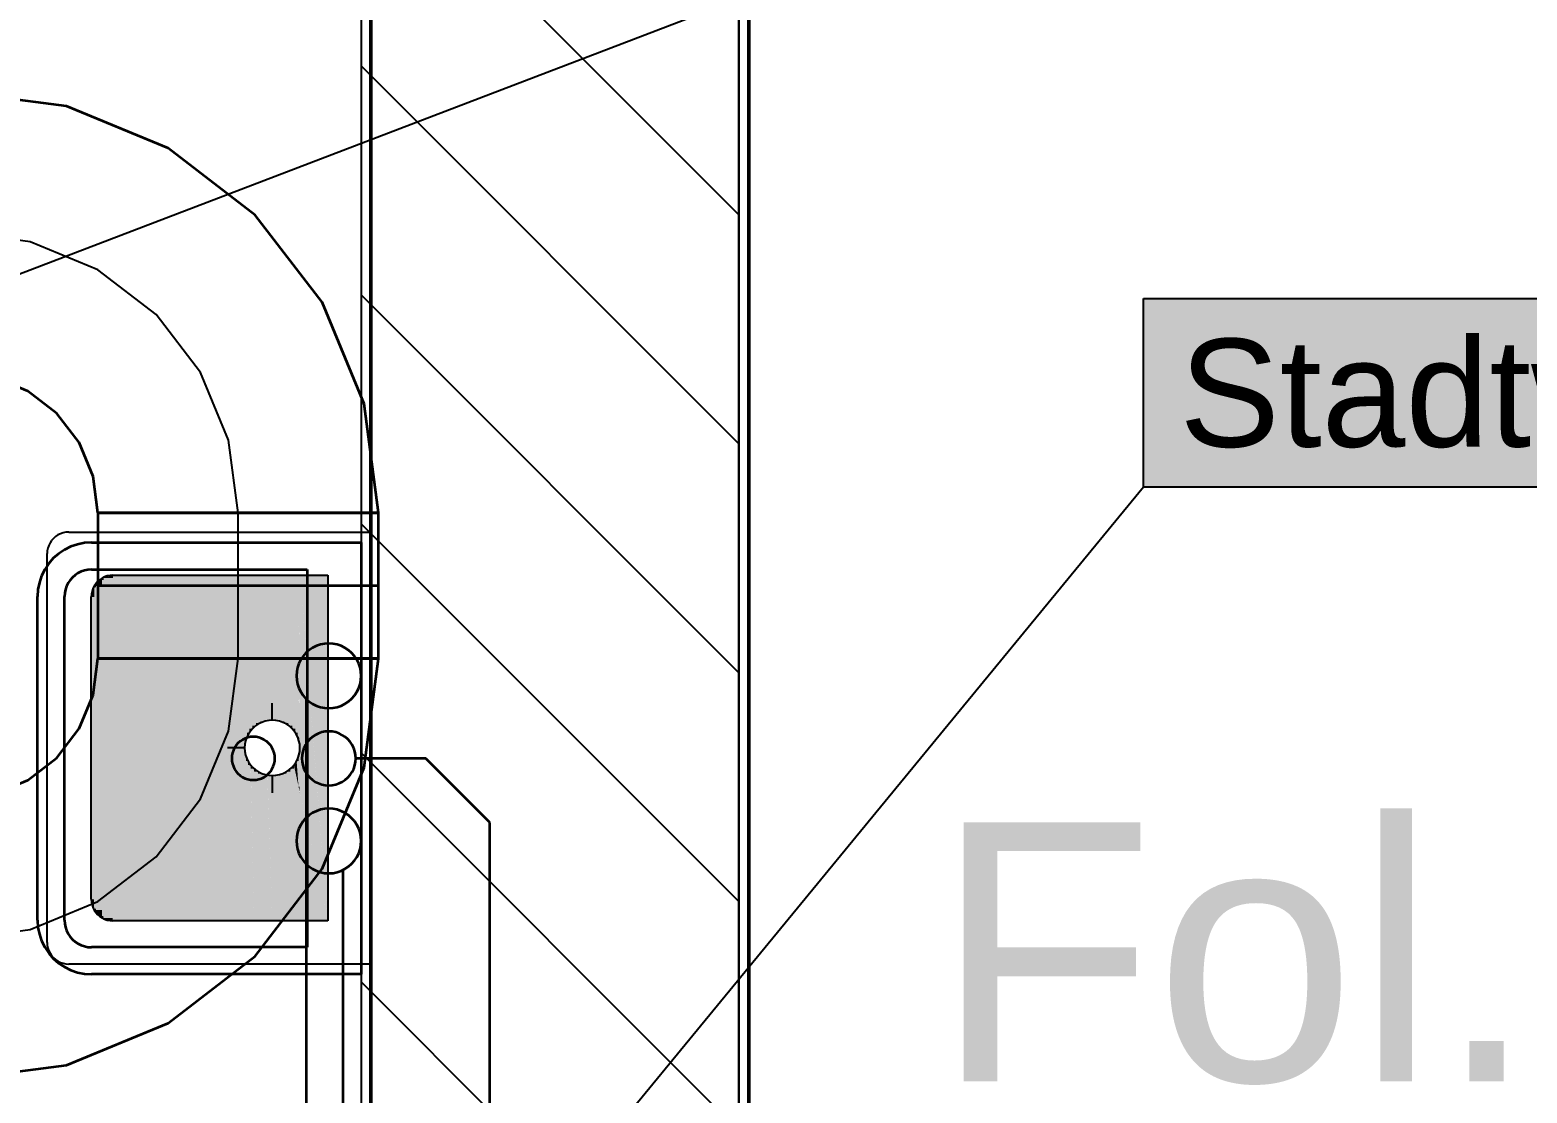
# Model space of a CAD drawing. Extents: x 0 to 756, y -25 to 420.
# Drawn here: x 381.14 to 408.89, y 312.2 to 331.9 of the extents above; entities that cross this region are included whole.
import ezdxf
from ezdxf.lldxf.tags import DXFTag

# ---------------------------------------------------------------- set-up
doc = ezdxf.new("R2010")
doc.units = 0
doc.layers.get('0').update_dxf_attribs({"lineweight": 25})
for name, color, linetype, lineweight in [('A_Aussenwand', 7, 'Continuous', 25), ('Allgemein01', 7, 'Continuous', 13), ('Design', 7, 'Continuous', 18), ('L_Text', 7, 'Continuous', 25), ('S_Einrichtung', 7, 'Continuous', 35), ('Standard', 7, 'Continuous', 25), ('Wand Holz tragend', 7, 'Continuous', 13)]:
    doc.layers.add(name, color=color, linetype=linetype, lineweight=lineweight)
for name, color, linetype, lineweight, true_color in [('A_Geschossdecke', 7, 'Continuous', 25, 0x008080), ('L_Aussenluft', 7, 'Continuous', 35, 0x66ff33), ('Raum', 250, 'Continuous', 13, 0x333333), ('S_Kaltwasser', 3, 'Continuous', 35, 0x00ff00), ('S_Schmutzwasser', 7, 'Continuous', 35, 0x808040), ('S_Warmwasser', 1, 'fein_strichliert', 35, 0xff0000)]:
    doc.layers.add(name, color=color, linetype=linetype, lineweight=lineweight, true_color=true_color)
doc.styles.get("Standard").update_dxf_attribs({"font": 'arial.ttf'})
tags = doc.linetypes.add('fein_strichliert', pattern=[4, 1, -2, 1]).pattern_tags.tags
tags[8:9] = [DXFTag(74, 4), DXFTag(75, 0), DXFTag(340, '0'), DXFTag(46, 0.0), DXFTag(50, 0.0), DXFTag(44, 0.0), DXFTag(45, 0.0)]
tags[6:7] = [DXFTag(74, 4), DXFTag(75, 0), DXFTag(340, '0'), DXFTag(46, 0.0), DXFTag(50, 0.0), DXFTag(44, 0.0), DXFTag(45, 0.0)]
tags[4:5] = [DXFTag(74, 4), DXFTag(75, 0), DXFTag(340, '0'), DXFTag(46, 0.0), DXFTag(50, 0.0), DXFTag(44, 0.0), DXFTag(45, 0.0)]
tags = doc.linetypes.add('STRICHPUNKT2', pattern=[12.7, 6.35, -3.175, 0, -3.175]).pattern_tags.tags
tags[10:11] = [DXFTag(74, 4), DXFTag(75, 0), DXFTag(340, '0'), DXFTag(46, 0.0), DXFTag(50, 0.0), DXFTag(44, 0.0), DXFTag(45, 0.0)]
tags[8:9] = [DXFTag(74, 4), DXFTag(75, 0), DXFTag(340, '0'), DXFTag(46, 0.0), DXFTag(50, 0.0), DXFTag(44, 0.0), DXFTag(45, 0.0)]
tags[6:7] = [DXFTag(74, 4), DXFTag(75, 0), DXFTag(340, '0'), DXFTag(46, 0.0), DXFTag(50, 0.0), DXFTag(44, 0.0), DXFTag(45, 0.0)]
tags[4:5] = [DXFTag(74, 4), DXFTag(75, 0), DXFTag(340, '0'), DXFTag(46, 0.0), DXFTag(50, 0.0), DXFTag(44, 0.0), DXFTag(45, 0.0)]

# ---------------------------------------------------------------- blocks, each defined once
blk = doc.blocks.new('Referenz-A01I5XF3IE')
at = {"layer": 'Allgemein01', "color": 0}
blk.add_line((387.461, 38.48), (387.461, 384.768), dxfattribs=at)
at = {"layer": 'Design', "color": 0}
for points in [[(382.476, 321.595), (382.33, 321.595), (382.476, 321.742)], [(382.427, 321.645), (382.363, 321.645), (382.427, 321.708)], [(382.503, 321.708), (382.427, 321.708), (382.503, 321.756)], [(382.502, 315.478), (382.427, 315.478), (382.427, 321.708)], [(382.503, 315.431), (382.503, 321.708), (382.427, 321.708)], [(382.676, 321.742), (382.476, 321.742), (382.676, 321.795)], [(382.675, 315.445), (382.476, 315.445), (382.476, 321.742)], [(382.676, 315.391), (382.676, 321.742), (382.476, 321.742)], [(382.587, 321.756), (382.503, 321.756), (382.587, 321.785)], [(382.587, 315.431), (382.503, 315.431), (382.503, 321.756)], [(382.587, 315.401), (382.587, 321.756), (382.503, 321.756)], [(382.676, 321.785), (382.587, 321.785), (382.676, 321.795)], [(382.676, 315.401), (382.587, 315.401), (382.587, 321.785)], [(382.676, 315.391), (382.676, 321.785), (382.587, 321.785)], [(382.676, 315.391), (385.117, 315.391), (382.676, 321.795)], [(385.117, 315.391), (385.117, 321.795), (382.676, 321.795)], [(385.117, 321.795), (382.676, 321.795), (385.117, 321.795)], [(382.676, 315.391), (385.117, 315.391), (382.676, 321.795)], [(385.117, 315.391), (385.117, 321.795), (382.676, 321.795)], [(385.117, 321.795), (382.676, 321.795), (385.117, 321.795)], [(385.132, 318.71), (385.117, 318.71), (385.117, 321.795)], [(385.132, 318.71), (385.132, 321.795), (385.117, 321.795)], [(385.127, 318.673), (385.117, 318.673), (385.117, 321.795)], [(385.127, 318.685), (385.127, 321.795), (385.117, 321.795)], [(385.127, 318.685), (385.127, 318.685), (385.117, 321.795)], [(385.13, 318.692), (385.127, 318.692), (385.127, 321.795)], [(385.13, 318.692), (385.13, 321.795), (385.127, 321.795)], [(385.132, 318.71), (385.13, 318.71), (385.13, 321.795)], [(385.132, 318.71), (385.132, 321.795), (385.13, 321.795)], [(385.161, 318.797), (385.132, 318.797), (385.132, 321.795)], [(385.161, 318.797), (385.161, 321.795), (385.132, 321.795)], [(385.161, 318.797), (385.132, 318.797), (385.132, 321.795)], [(385.161, 318.797), (385.161, 321.795), (385.132, 321.795)], [(385.204, 318.878), (385.161, 318.878), (385.161, 321.795)], [(385.204, 318.878), (385.204, 321.795), (385.161, 321.795)], [(385.184, 318.84), (385.161, 318.84), (385.161, 321.795)], [(385.184, 318.84), (385.184, 321.795), (385.161, 321.795)], [(385.188, 318.852), (385.184, 318.852), (385.184, 321.795)], [(385.188, 318.852), (385.188, 321.795), (385.184, 321.795)], [(385.194, 318.859), (385.188, 318.859), (385.188, 321.795)], [(385.194, 318.859), (385.194, 321.795), (385.188, 321.795)], [(385.204, 318.878), (385.194, 318.878), (385.194, 321.795)], [(385.204, 318.878), (385.204, 321.795), (385.194, 321.795)], [(385.261, 318.95), (385.204, 318.95), (385.204, 321.795)], [(385.261, 318.95), (385.261, 321.795), (385.204, 321.795)], [(385.261, 318.95), (385.204, 318.95), (385.204, 321.795)], [(385.261, 318.95), (385.261, 321.795), (385.204, 321.795)], [(385.331, 319.01), (385.261, 319.01), (385.261, 321.795)], [(385.331, 319.01), (385.331, 321.795), (385.261, 321.795)], [(385.294, 318.979), (385.261, 318.979), (385.261, 321.795)], [(385.294, 318.979), (385.294, 321.795), (385.261, 321.795)], [(385.302, 318.988), (385.294, 318.988), (385.294, 321.795)], [(385.302, 318.988), (385.302, 321.795), (385.294, 321.795)], [(385.311, 318.993), (385.302, 318.993), (385.302, 321.795)], [(385.311, 318.993), (385.311, 321.795), (385.302, 321.795)], [(385.331, 319.01), (385.311, 319.01), (385.311, 321.795)], [(385.331, 319.01), (385.331, 321.795), (385.311, 321.795)], [(385.409, 319.058), (385.331, 319.058), (385.331, 321.795)], [(385.409, 319.058), (385.409, 321.795), (385.331, 321.795)], [(385.409, 319.058), (385.331, 319.058), (385.331, 321.795)], [(385.409, 319.058), (385.409, 321.795), (385.331, 321.795)], [(385.495, 319.09), (385.409, 319.09), (385.409, 321.795)], [(385.495, 319.09), (385.495, 321.795), (385.409, 321.795)], [(385.446, 319.071), (385.409, 319.071), (385.409, 321.795)], [(385.446, 319.071), (385.446, 321.795), (385.409, 321.795)], [(385.457, 319.077), (385.446, 319.077), (385.446, 321.795)], [(385.457, 319.077), (385.457, 321.795), (385.446, 321.795)], [(385.467, 319.079), (385.457, 319.079), (385.457, 321.795)], [(385.467, 319.079), (385.467, 321.795), (385.457, 321.795)], [(385.495, 319.09), (385.467, 319.09), (385.467, 321.795)], [(385.495, 319.09), (385.495, 321.795), (385.467, 321.795)], [(385.586, 319.106), (385.495, 319.106), (385.495, 321.795)], [(385.586, 319.106), (385.586, 321.795), (385.495, 321.795)], [(385.632, 319.115), (385.495, 319.115), (385.495, 321.795)], [(385.632, 319.115), (385.632, 321.795), (385.495, 321.795)], [(385.586, 319.106), (385.678, 319.106), (385.586, 321.795)], [(385.678, 319.106), (385.678, 321.795), (385.586, 321.795)], [(385.767, 319.115), (385.632, 319.115), (385.632, 321.795)], [(385.768, 319.09), (385.768, 321.795), (385.632, 321.795)], [(385.767, 319.106), (385.678, 319.106), (385.678, 321.795)], [(385.768, 319.09), (385.768, 321.795), (385.678, 321.795)], [(385.853, 319.09), (385.768, 319.09), (385.768, 321.795)], [(385.854, 319.058), (385.854, 321.795), (385.768, 321.795)], [(385.796, 319.09), (385.768, 319.09), (385.768, 321.795)], [(385.796, 319.079), (385.796, 321.795), (385.768, 321.795)], [(385.807, 319.079), (385.796, 319.079), (385.796, 321.795)], [(385.807, 319.077), (385.807, 321.795), (385.796, 321.795)], [(385.818, 319.077), (385.807, 319.077), (385.807, 321.795)], [(385.818, 319.071), (385.818, 321.795), (385.807, 321.795)], [(385.854, 319.071), (385.818, 319.071), (385.818, 321.795)], [(385.854, 319.058), (385.854, 321.795), (385.818, 321.795)], [(385.932, 319.058), (385.854, 319.058), (385.854, 321.795)], [(385.933, 319.01), (385.933, 321.795), (385.854, 321.795)], [(385.932, 319.058), (385.854, 319.058), (385.854, 321.795)], [(385.933, 319.01), (385.933, 321.795), (385.854, 321.795)], [(386.001, 319.01), (385.933, 319.01), (385.933, 321.795)], [(386.002, 318.95), (386.002, 321.795), (385.933, 321.795)], [(385.952, 319.01), (385.933, 319.01), (385.933, 321.795)], [(385.952, 318.993), (385.952, 321.795), (385.933, 321.795)], [(385.961, 318.993), (385.952, 318.993), (385.952, 321.795)], [(385.961, 318.988), (385.961, 321.795), (385.952, 321.795)], [(385.969, 318.988), (385.961, 318.988), (385.961, 321.795)], [(385.969, 318.979), (385.969, 321.795), (385.961, 321.795)], [(386.002, 318.979), (385.969, 318.979), (385.969, 321.795)], [(386.002, 318.95), (386.002, 321.795), (385.969, 321.795)], [(386.058, 318.95), (386.002, 318.95), (386.002, 321.795)], [(386.059, 318.878), (386.059, 321.795), (386.002, 321.795)], [(386.058, 318.95), (386.002, 318.95), (386.002, 321.795)], [(386.059, 318.878), (386.059, 321.795), (386.002, 321.795)], [(386.102, 318.878), (386.059, 318.878), (386.059, 321.795)], [(386.103, 318.797), (386.103, 321.795), (386.059, 321.795)], [(386.07, 318.878), (386.059, 318.878), (386.059, 321.795)], [(386.07, 318.859), (386.07, 321.795), (386.059, 321.795)], [(386.075, 318.859), (386.07, 318.859), (386.07, 321.795)], [(386.075, 318.852), (386.075, 321.795), (386.07, 321.795)], [(386.08, 318.852), (386.075, 318.852), (386.075, 321.795)], [(386.08, 318.84), (386.08, 321.795), (386.075, 321.795)], [(386.103, 318.84), (386.08, 318.84), (386.08, 321.795)], [(386.103, 318.797), (386.103, 321.795), (386.08, 321.795)], [(386.13, 318.797), (386.103, 318.797), (386.103, 321.795)], [(386.131, 318.71), (386.131, 321.795), (386.103, 321.795)], [(386.13, 318.797), (386.103, 318.797), (386.103, 321.795)], [(386.131, 318.71), (386.131, 321.795), (386.103, 321.795)], [(386.146, 318.71), (386.131, 318.71), (386.131, 321.795)], [(386.147, 318.596), (386.147, 321.795), (386.131, 321.795)], [(386.146, 318.71), (386.131, 318.71), (386.131, 321.795)], [(386.147, 318.596), (386.147, 321.795), (386.131, 321.795)], [(386.471, 317.751), (386.147, 317.751), (386.147, 321.795)], [(386.661, 315.391), (386.661, 321.795), (386.147, 321.795)], [(386.471, 317.751), (386.147, 317.751), (386.147, 321.795)], [(386.661, 315.391), (386.661, 321.795), (386.147, 321.795)], [(382.33, 321.395), (382.276, 321.395), (382.33, 321.595)], [(382.286, 321.395), (382.276, 321.395), (382.286, 321.484)], [(382.316, 321.484), (382.286, 321.484), (382.316, 321.569)], [(382.315, 315.702), (382.286, 315.702), (382.286, 321.484)], [(382.316, 315.618), (382.316, 321.484), (382.286, 321.484)], [(382.363, 321.569), (382.316, 321.569), (382.363, 321.645)], [(382.363, 315.618), (382.316, 315.618), (382.316, 321.569)], [(382.363, 315.542), (382.363, 321.569), (382.316, 321.569)], [(382.473, 315.591), (382.33, 315.591), (382.33, 321.595)], [(382.476, 315.445), (382.476, 321.595), (382.33, 321.595)], [(382.426, 315.542), (382.363, 315.542), (382.363, 321.645)], [(382.427, 315.478), (382.427, 321.645), (382.363, 321.645)], [(382.286, 315.791), (382.276, 315.791), (382.276, 321.395)], [(382.286, 315.702), (382.286, 321.395), (382.276, 321.395)], [(382.328, 315.791), (382.276, 315.791), (382.276, 321.395)], [(382.33, 315.591), (382.33, 321.395), (382.276, 321.395)], [(385.204, 318.878), (385.261, 318.95), (385.204, 318.95)], [(385.204, 318.878), (385.261, 318.95), (385.204, 318.95)], [(385.261, 318.95), (385.331, 319.01), (385.261, 319.01)], [(385.261, 318.95), (385.294, 318.979), (385.261, 318.979)], [(385.294, 318.979), (385.302, 318.988), (385.294, 318.988)], [(385.302, 318.988), (385.311, 318.993), (385.302, 318.993)], [(385.311, 318.993), (385.331, 319.01), (385.311, 319.01)], [(385.331, 319.01), (385.409, 319.058), (385.331, 319.058)], [(385.331, 319.01), (385.409, 319.058), (385.331, 319.058)], [(385.409, 319.058), (385.495, 319.09), (385.409, 319.09)], [(385.409, 319.058), (385.446, 319.071), (385.409, 319.071)], [(385.446, 319.071), (385.457, 319.077), (385.446, 319.077)], [(385.457, 319.077), (385.467, 319.079), (385.457, 319.079)], [(385.467, 319.079), (385.495, 319.09), (385.467, 319.09)], [(385.495, 319.09), (385.632, 319.115), (385.495, 319.115)], [(385.495, 319.09), (385.586, 319.106), (385.495, 319.106)], [(385.768, 319.09), (385.767, 319.115), (385.632, 319.115)], [(385.768, 319.09), (385.767, 319.106), (385.678, 319.106)], [(385.854, 319.058), (385.853, 319.09), (385.768, 319.09)], [(385.796, 319.079), (385.796, 319.09), (385.768, 319.09)], [(385.807, 319.077), (385.807, 319.079), (385.796, 319.079)], [(385.818, 319.071), (385.818, 319.077), (385.807, 319.077)], [(385.854, 319.058), (385.854, 319.071), (385.818, 319.071)], [(385.933, 319.01), (385.932, 319.058), (385.854, 319.058)], [(385.933, 319.01), (385.932, 319.058), (385.854, 319.058)], [(386.002, 318.95), (386.001, 319.01), (385.933, 319.01)], [(385.952, 318.993), (385.952, 319.01), (385.933, 319.01)], [(385.961, 318.988), (385.961, 318.993), (385.952, 318.993)], [(385.969, 318.979), (385.969, 318.988), (385.961, 318.988)], [(386.002, 318.95), (386.002, 318.979), (385.969, 318.979)], [(386.059, 318.878), (386.058, 318.95), (386.002, 318.95)], [(386.059, 318.878), (386.058, 318.95), (386.002, 318.95)], [(385.117, 318.596), (385.132, 318.71), (385.117, 318.71)], [(385.117, 318.596), (385.127, 318.673), (385.117, 318.673)], [(385.127, 318.685), (385.13, 318.692), (385.127, 318.692)], [(385.127, 318.673), (385.127, 318.685), (385.127, 318.685)], [(385.13, 318.692), (385.132, 318.71), (385.13, 318.71)], [(385.132, 318.71), (385.161, 318.797), (385.132, 318.797)], [(385.132, 318.71), (385.161, 318.797), (385.132, 318.797)], [(385.161, 318.797), (385.204, 318.878), (385.161, 318.878)], [(385.161, 318.797), (385.184, 318.84), (385.161, 318.84)], [(385.184, 318.84), (385.188, 318.852), (385.184, 318.852)], [(385.188, 318.852), (385.194, 318.859), (385.188, 318.859)], [(385.194, 318.859), (385.204, 318.878), (385.194, 318.878)], [(386.103, 318.797), (386.102, 318.878), (386.059, 318.878)], [(386.07, 318.859), (386.07, 318.878), (386.059, 318.878)], [(386.075, 318.852), (386.075, 318.859), (386.07, 318.859)], [(386.08, 318.84), (386.08, 318.852), (386.075, 318.852)], [(386.103, 318.797), (386.103, 318.84), (386.08, 318.84)], [(386.131, 318.71), (386.13, 318.797), (386.103, 318.797)], [(386.131, 318.71), (386.13, 318.797), (386.103, 318.797)], [(386.147, 318.596), (386.146, 318.71), (386.131, 318.71)], [(386.147, 318.596), (386.146, 318.71), (386.131, 318.71)], [(385.117, 315.391), (385.121, 315.391), (385.117, 318.596)], [(385.121, 315.391), (385.121, 318.596), (385.117, 318.596)], [(385.117, 315.391), (385.121, 315.391), (385.117, 318.596)], [(385.121, 315.391), (385.121, 318.596), (385.117, 318.596)], [(385.121, 315.391), (385.124, 315.391), (385.121, 318.596)], [(385.124, 318.527), (385.121, 318.527), (385.121, 318.596)], [(385.121, 315.391), (385.124, 315.391), (385.121, 318.596)], [(385.124, 318.527), (385.121, 318.527), (385.121, 318.596)], [(385.124, 315.391), (385.124, 318.527), (385.121, 318.527)], [(385.124, 315.391), (385.124, 318.527), (385.121, 318.527)], [(385.124, 315.391), (385.144, 315.391), (385.124, 318.527)], [(385.144, 318.438), (385.125, 318.438), (385.124, 318.527)], [(385.124, 315.391), (385.127, 315.391), (385.124, 318.527)], [(385.127, 318.513), (385.126, 318.513), (385.124, 318.527)], [(385.127, 318.507), (385.124, 318.507), (385.124, 318.527)], [(385.127, 315.391), (385.127, 318.507), (385.124, 318.507)], [(385.144, 315.391), (385.144, 318.438), (385.125, 318.438)], [(385.127, 318.507), (385.127, 318.513), (385.126, 318.513)], [(385.127, 315.391), (385.131, 315.391), (385.127, 318.507)], [(385.131, 318.496), (385.127, 318.496), (385.127, 318.507)], [(385.131, 315.391), (385.131, 318.496), (385.127, 318.496)], [(385.131, 315.391), (385.144, 315.391), (385.131, 318.496)], [(385.144, 318.438), (385.131, 318.438), (385.131, 318.496)], [(385.144, 315.391), (385.144, 318.438), (385.131, 318.438)], [(385.144, 315.391), (385.181, 315.391), (385.144, 318.438)], [(385.181, 318.353), (385.145, 318.353), (385.144, 318.438)], [(385.144, 315.391), (385.181, 315.391), (385.144, 318.438)], [(385.181, 318.353), (385.145, 318.353), (385.144, 318.438)], [(386.119, 318.353), (386.083, 318.353), (386.119, 318.438)], [(386.119, 318.353), (386.083, 318.353), (386.119, 318.438)], [(386.139, 318.438), (386.119, 318.438), (386.139, 318.527)], [(386.139, 318.438), (386.119, 318.438), (386.139, 318.527)], [(386.137, 317.878), (386.119, 317.878), (386.119, 318.438)], [(386.139, 317.784), (386.139, 318.438), (386.119, 318.438)], [(386.137, 317.878), (386.119, 317.878), (386.119, 318.438)], [(386.139, 317.784), (386.139, 318.438), (386.119, 318.438)], [(386.143, 318.527), (386.139, 318.527), (386.143, 318.596)], [(386.143, 318.527), (386.139, 318.527), (386.143, 318.596)], [(386.142, 317.784), (386.139, 317.784), (386.139, 318.527)], [(386.143, 317.77), (386.143, 318.527), (386.139, 318.527)], [(386.142, 317.784), (386.139, 317.784), (386.139, 318.527)], [(386.143, 317.77), (386.143, 318.527), (386.139, 318.527)], [(386.147, 317.77), (386.143, 317.77), (386.143, 318.596)], [(386.147, 317.751), (386.147, 318.596), (386.143, 318.596)], [(386.147, 317.77), (386.143, 317.77), (386.143, 318.596)], [(386.147, 317.751), (386.147, 318.596), (386.143, 318.596)], [(385.181, 315.391), (385.181, 318.353), (385.145, 318.353)], [(385.181, 315.391), (385.181, 318.353), (385.145, 318.353)], [(385.181, 315.391), (385.231, 315.391), (385.181, 318.353)], [(385.231, 318.277), (385.182, 318.277), (385.181, 318.353)], [(385.181, 315.391), (385.186, 315.391), (385.181, 318.353)], [(385.186, 318.344), (385.181, 318.344), (385.181, 318.353)], [(385.186, 315.391), (385.186, 318.344), (385.181, 318.344)], [(385.231, 315.391), (385.231, 318.277), (385.182, 318.277)], [(385.186, 315.391), (385.188, 315.391), (385.186, 318.344)], [(385.188, 318.34), (385.186, 318.34), (385.186, 318.344)], [(385.188, 315.391), (385.188, 318.34), (385.186, 318.34)], [(385.188, 315.391), (385.194, 315.391), (385.188, 318.34)], [(385.194, 318.332), (385.188, 318.332), (385.188, 318.34)], [(385.194, 315.391), (385.194, 318.332), (385.188, 318.332)], [(385.194, 315.391), (385.231, 315.391), (385.194, 318.332)], [(385.231, 318.277), (385.195, 318.277), (385.194, 318.332)], [(385.231, 315.391), (385.231, 318.277), (385.195, 318.277)], [(385.231, 315.391), (385.295, 315.391), (385.231, 318.277)], [(385.295, 318.21), (385.233, 318.21), (385.231, 318.277)], [(385.231, 315.391), (385.295, 315.391), (385.231, 318.277)], [(385.295, 318.21), (385.233, 318.21), (385.231, 318.277)], [(385.295, 315.391), (385.295, 318.21), (385.233, 318.21)], [(385.295, 315.391), (385.295, 318.21), (385.233, 318.21)], [(385.295, 315.391), (385.369, 315.391), (385.295, 318.21)], [(385.369, 318.156), (385.296, 318.156), (385.295, 318.21)], [(385.295, 315.391), (385.3, 315.391), (385.295, 318.21)], [(385.3, 318.206), (385.295, 318.206), (385.295, 318.21)], [(385.3, 315.391), (385.3, 318.206), (385.295, 318.206)], [(385.369, 315.391), (385.369, 318.156), (385.296, 318.156)], [(385.3, 315.391), (385.302, 315.391), (385.3, 318.206)], [(385.302, 318.203), (385.3, 318.203), (385.3, 318.206)], [(385.302, 315.391), (385.302, 318.203), (385.3, 318.203)], [(385.302, 315.391), (385.309, 315.391), (385.302, 318.203)], [(385.309, 318.2), (385.302, 318.2), (385.302, 318.203)], [(385.309, 315.391), (385.309, 318.2), (385.302, 318.2)], [(385.309, 315.391), (385.369, 315.391), (385.309, 318.2)], [(385.369, 318.156), (385.31, 318.156), (385.309, 318.2)], [(385.369, 315.391), (385.369, 318.156), (385.31, 318.156)], [(385.369, 315.391), (385.452, 315.391), (385.369, 318.156)], [(385.452, 318.116), (385.37, 318.116), (385.369, 318.156)], [(385.369, 315.391), (385.452, 315.391), (385.369, 318.156)], [(385.452, 318.116), (385.37, 318.116), (385.369, 318.156)], [(385.452, 315.391), (385.452, 318.116), (385.37, 318.116)], [(385.452, 315.391), (385.452, 318.116), (385.37, 318.116)], [(385.452, 315.391), (385.54, 315.391), (385.452, 318.116)], [(385.54, 318.092), (385.453, 318.092), (385.452, 318.116)], [(385.452, 315.391), (385.455, 315.391), (385.452, 318.116)], [(385.455, 318.115), (385.452, 318.115), (385.452, 318.116)], [(385.455, 315.391), (385.455, 318.115), (385.452, 318.115)], [(385.54, 315.391), (385.54, 318.092), (385.453, 318.092)], [(385.455, 315.391), (385.457, 315.391), (385.455, 318.115)], [(385.457, 318.114), (385.455, 318.114), (385.455, 318.115)], [(385.457, 315.391), (385.457, 318.114), (385.455, 318.114)], [(385.457, 315.391), (385.461, 315.391), (385.457, 318.114)], [(385.461, 315.391), (385.461, 318.114), (385.457, 318.114)], [(385.461, 318.114), (385.457, 318.114), (385.457, 318.114)], [(385.461, 315.391), (385.54, 315.391), (385.461, 318.114)], [(385.54, 318.092), (385.462, 318.092), (385.461, 318.114)], [(385.54, 315.391), (385.54, 318.092), (385.462, 318.092)], [(385.54, 315.391), (385.632, 315.391), (385.54, 318.092)], [(385.632, 318.084), (385.541, 318.084), (385.54, 318.092)], [(385.54, 315.391), (385.632, 315.391), (385.54, 318.092)], [(385.632, 318.084), (385.541, 318.084), (385.54, 318.092)], [(385.723, 318.084), (385.632, 318.084), (385.723, 318.092)], [(385.723, 318.084), (385.632, 318.084), (385.723, 318.092)], [(385.812, 318.092), (385.723, 318.092), (385.812, 318.116)], [(385.812, 318.092), (385.723, 318.092), (385.812, 318.116)], [(385.723, 315.391), (385.812, 315.391), (385.723, 318.092)], [(385.812, 315.391), (385.812, 318.092), (385.723, 318.092)], [(385.723, 315.391), (385.812, 315.391), (385.723, 318.092)], [(385.812, 315.391), (385.812, 318.092), (385.723, 318.092)], [(385.895, 318.116), (385.812, 318.116), (385.895, 318.156)], [(385.895, 318.116), (385.812, 318.116), (385.895, 318.156)], [(385.812, 315.391), (385.895, 315.391), (385.812, 318.116)], [(385.895, 315.391), (385.895, 318.116), (385.812, 318.116)], [(385.812, 315.391), (385.895, 315.391), (385.812, 318.116)], [(385.895, 315.391), (385.895, 318.116), (385.812, 318.116)], [(385.969, 318.156), (385.895, 318.156), (385.969, 318.21)], [(385.969, 318.156), (385.895, 318.156), (385.969, 318.21)], [(385.895, 315.391), (385.969, 315.391), (385.895, 318.156)], [(385.969, 315.391), (385.969, 318.156), (385.895, 318.156)], [(385.895, 315.391), (385.969, 315.391), (385.895, 318.156)], [(385.969, 315.391), (385.969, 318.156), (385.895, 318.156)], [(386.032, 318.21), (385.969, 318.21), (386.032, 318.277)], [(386.032, 318.21), (385.969, 318.21), (386.032, 318.277)], [(385.969, 315.391), (386.032, 315.391), (385.969, 318.21)], [(386.032, 315.391), (386.032, 318.21), (385.969, 318.21)], [(385.969, 315.391), (386.032, 315.391), (385.969, 318.21)], [(386.032, 315.391), (386.032, 318.21), (385.969, 318.21)], [(386.083, 318.277), (386.032, 318.277), (386.083, 318.353)], [(386.083, 318.277), (386.032, 318.277), (386.083, 318.353)], [(386.083, 318.044), (386.083, 318.277), (386.032, 318.277)], [(386.032, 315.391), (386.661, 315.391), (386.032, 318.277)], [(386.083, 318.044), (386.083, 318.277), (386.032, 318.277)], [(386.032, 315.391), (386.661, 315.391), (386.032, 318.277)], [(386.106, 318.044), (386.083, 318.044), (386.083, 318.353)], [(386.119, 317.878), (386.119, 318.353), (386.083, 318.353)], [(386.106, 318.044), (386.083, 318.044), (386.083, 318.353)], [(386.119, 317.878), (386.119, 318.353), (386.083, 318.353)], [(385.632, 315.391), (385.632, 318.084), (385.541, 318.084)], [(385.632, 315.391), (385.632, 318.084), (385.541, 318.084)], [(385.632, 315.391), (385.723, 315.391), (385.632, 318.084)], [(385.723, 315.391), (385.723, 318.084), (385.632, 318.084)], [(385.632, 315.391), (385.723, 315.391), (385.632, 318.084)], [(385.723, 315.391), (385.723, 318.084), (385.632, 318.084)], [(386.119, 317.878), (386.106, 318.044), (386.083, 318.044)], [(386.119, 317.878), (386.106, 318.044), (386.083, 318.044)], [(386.139, 317.784), (386.137, 317.878), (386.119, 317.878)], [(386.139, 317.784), (386.137, 317.878), (386.119, 317.878)], [(386.143, 317.77), (386.142, 317.784), (386.139, 317.784)], [(386.143, 317.77), (386.142, 317.784), (386.139, 317.784)], [(386.147, 317.751), (386.147, 317.77), (386.143, 317.77)], [(386.147, 317.751), (386.147, 317.77), (386.143, 317.77)], [(386.661, 315.391), (386.471, 317.751), (386.147, 317.751)], [(386.661, 315.391), (386.471, 317.751), (386.147, 317.751)], [(382.286, 315.702), (382.286, 315.791), (382.276, 315.791)], [(382.33, 315.591), (382.328, 315.791), (382.276, 315.791)], [(382.316, 315.618), (382.315, 315.702), (382.286, 315.702)], [(382.363, 315.542), (382.363, 315.618), (382.316, 315.618)], [(382.476, 315.445), (382.473, 315.591), (382.33, 315.591)], [(382.427, 315.478), (382.426, 315.542), (382.363, 315.542)], [(382.503, 315.431), (382.502, 315.478), (382.427, 315.478)], [(382.676, 315.391), (382.675, 315.445), (382.476, 315.445)], [(382.587, 315.401), (382.587, 315.431), (382.503, 315.431)], [(382.676, 315.391), (382.676, 315.401), (382.587, 315.401)]]:
    blk.add_solid(points, dxfattribs=at)
at = {"layer": 'Raum', "color": 0, "lineweight": -2}
blk.add_line((387.461, 302.194), (387.461, 384.768), dxfattribs=at)
at = {"layer": 'Standard', "color": 0, "lineweight": -2}
for p, q in [((381.657, 322.542), (381.614, 322.513)), ((381.704, 322.565), (381.657, 322.542)), ((381.754, 322.582), (381.704, 322.565)), ((381.805, 322.592), (381.754, 322.582)), ((381.857, 322.596), (381.805, 322.592)), ((381.857, 322.596), (387.461, 322.596)), ((387.461, 322.596), (387.461, 314.591)), ((381.471, 322.299), (381.461, 322.248)), ((381.488, 322.349), (381.471, 322.299)), ((381.511, 322.396), (381.488, 322.349)), ((381.54, 322.439), (381.511, 322.396)), ((381.574, 322.479), (381.54, 322.439)), ((381.614, 322.513), (381.574, 322.479)), ((381.461, 322.248), (381.457, 322.196)), ((381.457, 314.991), (381.457, 322.196)), ((382.433, 321.713), (382.393, 321.678)), ((382.476, 321.742), (382.433, 321.713)), ((382.523, 321.765), (382.476, 321.742)), ((382.573, 321.782), (382.523, 321.765)), ((382.624, 321.792), (382.573, 321.782)), ((382.676, 321.795), (382.624, 321.792)), ((382.676, 321.795), (386.661, 321.795)), ((386.661, 321.795), (386.661, 315.391)), ((382.279, 321.447), (382.276, 321.395)), ((382.29, 321.499), (382.279, 321.447)), ((382.306, 321.548), (382.29, 321.499)), ((382.33, 321.595), (382.306, 321.548)), ((382.359, 321.639), (382.33, 321.595)), ((382.393, 321.678), (382.359, 321.639)), ((382.276, 315.791), (382.276, 321.395)), ((385.632, 319.108), (385.632, 319.428)), ((385.269, 318.958), (385.225, 318.908)), ((385.32, 319.002), (385.269, 318.958)), ((385.376, 319.04), (385.32, 319.002)), ((385.436, 319.069), (385.376, 319.04)), ((385.499, 319.091), (385.436, 319.069)), ((385.565, 319.104), (385.499, 319.091)), ((385.632, 319.108), (385.565, 319.104)), ((385.699, 319.104), (385.632, 319.108)), ((385.764, 319.091), (385.699, 319.104)), ((385.828, 319.069), (385.764, 319.091)), ((385.888, 319.04), (385.828, 319.069)), ((385.944, 319.002), (385.888, 319.04)), ((385.994, 318.958), (385.944, 319.002)), ((386.038, 318.908), (385.994, 318.958)), ((385.124, 318.663), (385.119, 318.596)), ((385.137, 318.729), (385.124, 318.663)), ((385.158, 318.792), (385.137, 318.729)), ((385.188, 318.852), (385.158, 318.792)), ((385.225, 318.908), (385.188, 318.852)), ((386.075, 318.852), (386.038, 318.908)), ((386.105, 318.792), (386.075, 318.852)), ((386.127, 318.729), (386.105, 318.792)), ((386.14, 318.663), (386.127, 318.729)), ((386.144, 318.596), (386.14, 318.663)), ((385.119, 318.596), (384.799, 318.596)), ((385.119, 318.596), (385.124, 318.529)), ((385.124, 318.529), (385.137, 318.463)), ((385.137, 318.463), (385.158, 318.4)), ((385.158, 318.4), (385.188, 318.34)), ((386.075, 318.34), (386.105, 318.4)), ((386.105, 318.4), (386.127, 318.463)), ((386.127, 318.463), (386.14, 318.529)), ((386.14, 318.529), (386.144, 318.596)), ((385.188, 318.34), (385.225, 318.284)), ((385.225, 318.284), (385.269, 318.234)), ((385.269, 318.234), (385.32, 318.189)), ((385.32, 318.189), (385.376, 318.152)), ((385.376, 318.152), (385.436, 318.123)), ((385.436, 318.123), (385.499, 318.101)), ((385.499, 318.101), (385.565, 318.088)), ((385.565, 318.088), (385.632, 318.084)), ((385.632, 318.084), (385.699, 318.088)), ((385.699, 318.088), (385.764, 318.101)), ((385.764, 318.101), (385.828, 318.123)), ((385.828, 318.123), (385.888, 318.152)), ((385.888, 318.152), (385.944, 318.189)), ((385.944, 318.189), (385.994, 318.234)), ((385.994, 318.234), (386.038, 318.284)), ((386.038, 318.284), (386.075, 318.34)), ((385.632, 318.084), (385.632, 317.763)), ((382.276, 315.791), (382.279, 315.739)), ((382.279, 315.739), (382.29, 315.688)), ((382.29, 315.688), (382.306, 315.638)), ((382.306, 315.638), (382.33, 315.591)), ((382.33, 315.591), (382.359, 315.548)), ((382.359, 315.548), (382.393, 315.508)), ((382.393, 315.508), (382.433, 315.474)), ((382.433, 315.474), (382.476, 315.445)), ((382.476, 315.445), (382.523, 315.422)), ((382.523, 315.422), (382.573, 315.405)), ((382.573, 315.405), (382.624, 315.395)), ((382.624, 315.395), (382.676, 315.391)), ((386.661, 315.391), (382.676, 315.391)), ((381.457, 314.991), (381.461, 314.939)), ((381.461, 314.939), (381.471, 314.887)), ((381.471, 314.887), (381.488, 314.838)), ((381.488, 314.838), (381.511, 314.791)), ((381.511, 314.791), (381.54, 314.747)), ((381.54, 314.747), (381.574, 314.708)), ((381.574, 314.708), (381.614, 314.673)), ((381.614, 314.673), (381.657, 314.644)), ((381.657, 314.644), (381.704, 314.621)), ((381.704, 314.621), (381.754, 314.604)), ((381.754, 314.604), (381.805, 314.594)), ((381.805, 314.594), (381.857, 314.591)), ((387.461, 314.591), (381.857, 314.591))]:
    blk.add_line(p, q, dxfattribs=at)
at = {"layer": 'Wand Holz tragend', "color": 0, "lineweight": 50}
for p, q in [((394.466, 258.196), (394.466, 391.773)), ((387.461, 384.768), (387.461, 302.194))]:
    blk.add_line(p, q, dxfattribs=at)
blk = doc.blocks.new('Wand-A01I5XFHIE', base_point=(387.279, 31.476))
at = {"color": 0, "linetype": 'ByBlock', "lineweight": -2, "ltscale": 0.25}
for p, q in [((394.279, 391.533), (394.279, 260.849)), ((387.279, 384.533), (387.279, 302.013))]:
    blk.add_line(p, q, dxfattribs=at)
at = {"color": 0, "lineweight": -2}
for p, q in [((387.279, 335.475), (394.279, 328.475)), ((387.279, 331.232), (394.279, 324.232)), ((387.279, 326.99), (394.279, 319.99)), ((387.279, 322.747), (394.279, 315.747)), ((387.279, 318.504), (394.279, 311.504)), ((387.279, 314.262), (394.279, 307.262))]:
    blk.add_line(p, q, dxfattribs=at)
blk = doc.blocks.new('MText-A01I5XJLIE', base_point=(397.897, 312.418))
at = {"color": 0, "linetype": 'ByBlock', "lineweight": -2, "ltscale": 0.2, "insert": (397.897, 317.218), "char_height": 4.8, "attachment_point": 1}
blk.add_mtext('{\\fArial;Fol.}', dxfattribs=at)
blk = doc.blocks.new('Bogen-A01I5XKDIE', base_point=(379.799, 312.453))
at = {"color": 0, "linetype": 'ByBlock', "lineweight": -2, "ltscale": 0.35}
for p, q in [((382.311, 319.58), (382.399, 320.253)), ((382.488, 320.253), (382.399, 320.253)), ((382.748, 320.253), (382.488, 320.253)), ((383.161, 320.253), (382.748, 320.253)), ((383.699, 320.253), (383.161, 320.253)), ((384.326, 320.253), (383.699, 320.253)), ((384.999, 320.253), (384.326, 320.253)), ((385.672, 320.253), (384.999, 320.253)), ((386.299, 320.253), (385.672, 320.253)), ((386.838, 320.253), (386.299, 320.253)), ((387.251, 320.253), (386.838, 320.253)), ((387.511, 320.253), (387.251, 320.253)), ((387.334, 318.234), (387.599, 320.253)), ((387.599, 320.253), (387.511, 320.253)), ((382.051, 318.953), (382.311, 319.58)), ((381.638, 318.414), (382.051, 318.953)), ((381.099, 318.001), (381.638, 318.414)), ((386.554, 316.353), (387.334, 318.234)), ((380.472, 317.742), (381.099, 318.001)), ((379.799, 317.653), (380.472, 317.742)), ((379.799, 317.564), (379.799, 317.653)), ((379.799, 317.305), (379.799, 317.564)), ((379.799, 316.891), (379.799, 317.305)), ((379.799, 316.353), (379.799, 316.891)), ((379.799, 315.726), (379.799, 316.353)), ((385.315, 314.737), (386.554, 316.353)), ((379.799, 315.053), (379.799, 315.726)), ((379.799, 314.38), (379.799, 315.053)), ((383.699, 313.498), (385.315, 314.737)), ((379.799, 313.753), (379.799, 314.38)), ((379.799, 313.214), (379.799, 313.753)), ((381.818, 312.719), (383.699, 313.498)), ((379.799, 312.801), (379.799, 313.214)), ((379.799, 312.542), (379.799, 312.801)), ((379.799, 312.453), (381.818, 312.719)), ((379.799, 312.453), (379.799, 312.542))]:
    blk.add_line(p, q, dxfattribs=at)
at = {"color": 0, "linetype": 'STRICHPUNKT2', "lineweight": 25, "ltscale": 0.25}
for p, q in [((384.822, 318.907), (384.999, 320.253)), ((384.303, 317.653), (384.822, 318.907)), ((383.476, 316.576), (384.303, 317.653)), ((382.399, 315.75), (383.476, 316.576)), ((381.145, 315.23), (382.399, 315.75)), ((379.799, 315.053), (381.145, 315.23))]:
    blk.add_line(p, q, dxfattribs=at)
blk = doc.blocks.new('Bogen-A01I5XKFIE', base_point=(379.799, 322.953))
at = {"color": 0, "linetype": 'ByBlock', "lineweight": -2, "ltscale": 0.35}
for p, q in [((379.799, 330.753), (379.799, 330.664)), ((381.818, 330.487), (379.799, 330.753)), ((379.799, 330.664), (379.799, 330.405)), ((379.799, 330.405), (379.799, 329.991)), ((383.699, 329.708), (381.818, 330.487)), ((379.799, 329.991), (379.799, 329.453)), ((385.315, 328.468), (383.699, 329.708)), ((379.799, 329.453), (379.799, 328.826)), ((379.799, 328.826), (379.799, 328.153)), ((386.554, 326.853), (385.315, 328.468)), ((379.799, 328.153), (379.799, 327.48)), ((379.799, 327.48), (379.799, 326.853)), ((379.799, 326.853), (379.799, 326.314)), ((387.334, 324.972), (386.554, 326.853)), ((379.799, 326.314), (379.799, 325.901)), ((379.799, 325.901), (379.799, 325.642)), ((379.799, 325.642), (379.799, 325.553)), ((380.472, 325.464), (379.799, 325.553)), ((381.099, 325.205), (380.472, 325.464)), ((381.638, 324.791), (381.099, 325.205)), ((382.051, 324.253), (381.638, 324.791)), ((387.599, 322.953), (387.334, 324.972)), ((382.311, 323.626), (382.051, 324.253)), ((382.399, 322.953), (382.311, 323.626)), ((382.488, 322.953), (382.399, 322.953)), ((382.748, 322.953), (382.488, 322.953)), ((383.161, 322.953), (382.748, 322.953)), ((383.699, 322.953), (383.161, 322.953)), ((384.326, 322.953), (383.699, 322.953)), ((384.999, 322.953), (384.326, 322.953)), ((385.672, 322.953), (384.999, 322.953)), ((386.299, 322.953), (385.672, 322.953)), ((386.838, 322.953), (386.299, 322.953)), ((387.251, 322.953), (386.838, 322.953)), ((387.511, 322.953), (387.251, 322.953)), ((387.599, 322.953), (387.511, 322.953))]:
    blk.add_line(p, q, dxfattribs=at)
at = {"color": 0, "linetype": 'STRICHPUNKT2', "lineweight": 25, "ltscale": 0.25}
for p, q in [((381.145, 327.976), (379.799, 328.153)), ((382.399, 327.456), (381.145, 327.976)), ((383.476, 326.63), (382.399, 327.456)), ((384.303, 325.553), (383.476, 326.63)), ((384.822, 324.299), (384.303, 325.553)), ((384.999, 322.953), (384.822, 324.299))]:
    blk.add_line(p, q, dxfattribs=at)
blk = doc.blocks.new('Muffe-A01I5XKHIE', base_point=(382.399, 320.253))
at = {"color": 0, "linetype": 'ByBlock', "lineweight": -2, "ltscale": 0.35}
for p, q in [((382.399, 322.953), (382.399, 320.253)), ((382.399, 322.953), (383.922, 322.953)), ((383.922, 322.953), (386.076, 322.953)), ((386.076, 322.953), (387.599, 322.953)), ((387.599, 320.253), (387.599, 322.953)), ((382.399, 321.603), (382.488, 321.603)), ((382.488, 321.603), (382.748, 321.603)), ((382.748, 321.603), (383.161, 321.603)), ((383.161, 321.603), (383.699, 321.603)), ((383.699, 321.603), (384.326, 321.603)), ((384.326, 321.603), (384.999, 321.603)), ((384.999, 321.603), (385.672, 321.603)), ((385.672, 321.603), (386.299, 321.603)), ((386.299, 321.603), (386.838, 321.603)), ((386.838, 321.603), (387.251, 321.603)), ((387.251, 321.603), (387.511, 321.603)), ((387.511, 321.603), (387.599, 321.603)), ((382.399, 320.253), (383.922, 320.253)), ((383.922, 320.253), (386.076, 320.253)), ((386.076, 320.253), (387.599, 320.253))]:
    blk.add_line(p, q, dxfattribs=at)
at = {"color": 0, "linetype": 'STRICHPUNKT2', "lineweight": 25, "ltscale": 0.25}
blk.add_line((384.999, 320.253), (384.999, 322.953), dxfattribs=at)
blk = doc.blocks.new('Ausgussbecken-A01I5XNDIE', base_point=(381.279, 314.402))
at = {"color": 0, "linetype": 'ByBlock', "lineweight": -2, "ltscale": 0.35}
for p, q in [((381.779, 322.268), (381.67, 322.195)), ((381.897, 322.326), (381.779, 322.268)), ((382.02, 322.368), (381.897, 322.326)), ((382.149, 322.393), (382.02, 322.368)), ((382.279, 322.402), (382.149, 322.393)), ((382.279, 322.402), (387.279, 322.402)), ((387.279, 322.402), (387.279, 314.402)), ((381.486, 322.011), (381.413, 321.902)), ((381.572, 322.109), (381.486, 322.011)), ((381.67, 322.195), (381.572, 322.109)), ((381.355, 321.785), (381.313, 321.661)), ((381.413, 321.902), (381.355, 321.785)), ((381.883, 321.706), (381.846, 321.652)), ((381.926, 321.756), (381.883, 321.706)), ((381.975, 321.799), (381.926, 321.756)), ((382.029, 321.835), (381.975, 321.799)), ((382.088, 321.864), (382.029, 321.835)), ((382.15, 321.885), (382.088, 321.864)), ((382.214, 321.898), (382.15, 321.885)), ((382.279, 321.902), (382.214, 321.898)), ((382.279, 321.902), (386.279, 321.902)), ((386.279, 321.902), (386.279, 314.902)), ((381.288, 321.533), (381.279, 321.402)), ((381.313, 321.661), (381.288, 321.533)), ((381.783, 321.467), (381.779, 321.402)), ((381.796, 321.531), (381.783, 321.467)), ((381.817, 321.593), (381.796, 321.531)), ((381.846, 321.652), (381.817, 321.593)), ((381.279, 315.402), (381.279, 321.402)), ((381.779, 315.402), (381.779, 321.402)), ((384.962, 318.646), (384.933, 318.602)), ((384.996, 318.685), (384.962, 318.646)), ((385.036, 318.719), (384.996, 318.685)), ((385.079, 318.748), (385.036, 318.719)), ((385.126, 318.772), (385.079, 318.748)), ((385.176, 318.788), (385.126, 318.772)), ((385.227, 318.799), (385.176, 318.788)), ((385.279, 318.802), (385.227, 318.799)), ((385.331, 318.799), (385.279, 318.802)), ((385.383, 318.788), (385.331, 318.799)), ((385.432, 318.772), (385.383, 318.788)), ((385.479, 318.748), (385.432, 318.772)), ((385.523, 318.719), (385.479, 318.748)), ((385.562, 318.685), (385.523, 318.719)), ((385.597, 318.646), (385.562, 318.685)), ((385.626, 318.602), (385.597, 318.646)), ((384.883, 318.454), (384.879, 318.402)), ((384.879, 318.402), (384.883, 318.35)), ((384.893, 318.506), (384.883, 318.454)), ((384.91, 318.555), (384.893, 318.506)), ((384.933, 318.602), (384.91, 318.555)), ((385.649, 318.555), (385.626, 318.602)), ((385.666, 318.506), (385.649, 318.555)), ((385.676, 318.454), (385.666, 318.506)), ((385.679, 318.402), (385.676, 318.454)), ((385.676, 318.35), (385.679, 318.402)), ((384.883, 318.35), (384.893, 318.298)), ((384.893, 318.298), (384.91, 318.249)), ((384.91, 318.249), (384.933, 318.202)), ((384.933, 318.202), (384.962, 318.158)), ((384.962, 318.158), (384.996, 318.119)), ((384.996, 318.119), (385.036, 318.085)), ((385.523, 318.085), (385.562, 318.119)), ((385.562, 318.119), (385.597, 318.158)), ((385.597, 318.158), (385.626, 318.202)), ((385.626, 318.202), (385.649, 318.249)), ((385.649, 318.249), (385.666, 318.298)), ((385.666, 318.298), (385.676, 318.35)), ((385.036, 318.085), (385.079, 318.056)), ((385.079, 318.056), (385.126, 318.032)), ((385.126, 318.032), (385.176, 318.016)), ((385.176, 318.016), (385.227, 318.005)), ((385.227, 318.005), (385.279, 318.002)), ((385.279, 318.002), (385.331, 318.005)), ((385.331, 318.005), (385.383, 318.016)), ((385.383, 318.016), (385.432, 318.032)), ((385.432, 318.032), (385.479, 318.056)), ((385.479, 318.056), (385.523, 318.085)), ((381.279, 315.402), (381.288, 315.271)), ((381.779, 315.402), (381.783, 315.337)), ((381.783, 315.337), (381.796, 315.273)), ((381.288, 315.271), (381.313, 315.143)), ((381.313, 315.143), (381.355, 315.019)), ((381.796, 315.273), (381.817, 315.211)), ((381.817, 315.211), (381.846, 315.152)), ((381.846, 315.152), (381.883, 315.098)), ((381.883, 315.098), (381.926, 315.048)), ((381.926, 315.048), (381.975, 315.005)), ((381.355, 315.019), (381.413, 314.902)), ((381.413, 314.902), (381.486, 314.793)), ((381.486, 314.793), (381.572, 314.695)), ((381.975, 315.005), (382.029, 314.969)), ((382.029, 314.969), (382.088, 314.94)), ((382.088, 314.94), (382.15, 314.919)), ((382.15, 314.919), (382.214, 314.906)), ((382.214, 314.906), (382.279, 314.902)), ((386.279, 314.902), (382.279, 314.902)), ((381.572, 314.695), (381.67, 314.609)), ((381.67, 314.609), (381.779, 314.536)), ((381.779, 314.536), (381.897, 314.478)), ((381.897, 314.478), (382.02, 314.436)), ((382.02, 314.436), (382.149, 314.411)), ((382.149, 314.411), (382.279, 314.402)), ((387.279, 314.402), (382.279, 314.402))]:
    blk.add_line(p, q, dxfattribs=at)
blk = doc.blocks.new('Anschluss-Element-A01I5XNFIE', base_point=(386.079, 316.272))
at = {"color": 0, "lineweight": -2}
for p, q in [((386.255, 317.296), (386.203, 317.237)), ((386.314, 317.348), (386.255, 317.296)), ((386.379, 317.392), (386.314, 317.348)), ((386.45, 317.426), (386.379, 317.392)), ((386.524, 317.452), (386.45, 317.426)), ((386.601, 317.467), (386.524, 317.452)), ((386.679, 317.472), (386.601, 317.467)), ((386.758, 317.467), (386.679, 317.472)), ((386.834, 317.452), (386.758, 317.467)), ((386.909, 317.426), (386.834, 317.452)), ((386.979, 317.392), (386.909, 317.426)), ((387.044, 317.348), (386.979, 317.392)), ((387.103, 317.296), (387.044, 317.348)), ((387.155, 317.237), (387.103, 317.296)), ((386.1, 317.027), (386.084, 316.95)), ((386.125, 317.102), (386.1, 317.027)), ((386.16, 317.172), (386.125, 317.102)), ((386.203, 317.237), (386.16, 317.172)), ((387.199, 317.172), (387.155, 317.237)), ((387.234, 317.102), (387.199, 317.172)), ((387.259, 317.027), (387.234, 317.102)), ((387.274, 316.95), (387.259, 317.027)), ((386.084, 316.95), (386.079, 316.872)), ((386.079, 316.872), (386.084, 316.794)), ((386.084, 316.794), (386.1, 316.717)), ((386.1, 316.717), (386.125, 316.642)), ((387.234, 316.642), (387.259, 316.717)), ((387.259, 316.717), (387.274, 316.794)), ((387.279, 316.872), (387.274, 316.95)), ((387.274, 316.794), (387.279, 316.872)), ((386.125, 316.642), (386.16, 316.572)), ((386.16, 316.572), (386.203, 316.507)), ((386.203, 316.507), (386.255, 316.448)), ((386.255, 316.448), (386.314, 316.396)), ((387.044, 316.396), (387.103, 316.448)), ((387.103, 316.448), (387.155, 316.507)), ((387.155, 316.507), (387.199, 316.572)), ((387.199, 316.572), (387.234, 316.642)), ((386.314, 316.396), (386.379, 316.352)), ((386.379, 316.352), (386.45, 316.318)), ((386.45, 316.318), (386.524, 316.292)), ((386.524, 316.292), (386.601, 316.277)), ((386.601, 316.277), (386.679, 316.272)), ((386.679, 316.272), (386.758, 316.277)), ((386.758, 316.277), (386.834, 316.292)), ((386.834, 316.292), (386.909, 316.318)), ((386.909, 316.318), (386.979, 316.352)), ((386.979, 316.352), (387.044, 316.396))]:
    blk.add_line(p, q, dxfattribs=at)
blk = doc.blocks.new('Anschluss-Element-A01I5XNHIE', base_point=(386.079, 319.332))
at = {"color": 0, "linetype": 'Continuous', "lineweight": -2, "ltscale": 0.35}
for p, q in [((386.255, 320.356), (386.203, 320.297)), ((386.314, 320.408), (386.255, 320.356)), ((386.379, 320.452), (386.314, 320.408)), ((386.45, 320.486), (386.379, 320.452)), ((386.524, 320.512), (386.45, 320.486)), ((386.601, 320.527), (386.524, 320.512)), ((386.679, 320.532), (386.601, 320.527)), ((386.758, 320.527), (386.679, 320.532)), ((386.834, 320.512), (386.758, 320.527)), ((386.909, 320.486), (386.834, 320.512)), ((386.979, 320.452), (386.909, 320.486)), ((387.044, 320.408), (386.979, 320.452)), ((387.103, 320.356), (387.044, 320.408)), ((387.155, 320.297), (387.103, 320.356)), ((386.1, 320.087), (386.084, 320.01)), ((386.125, 320.162), (386.1, 320.087)), ((386.16, 320.232), (386.125, 320.162)), ((386.203, 320.297), (386.16, 320.232)), ((387.199, 320.232), (387.155, 320.297)), ((387.234, 320.162), (387.199, 320.232)), ((387.259, 320.087), (387.234, 320.162)), ((387.274, 320.01), (387.259, 320.087)), ((386.084, 320.01), (386.079, 319.932)), ((386.079, 319.932), (386.084, 319.854)), ((386.084, 319.854), (386.1, 319.777)), ((386.1, 319.777), (386.125, 319.702)), ((387.234, 319.702), (387.259, 319.777)), ((387.259, 319.777), (387.274, 319.854)), ((387.279, 319.932), (387.274, 320.01)), ((387.274, 319.854), (387.279, 319.932)), ((386.125, 319.702), (386.16, 319.632)), ((386.16, 319.632), (386.203, 319.567)), ((386.203, 319.567), (386.255, 319.508)), ((386.255, 319.508), (386.314, 319.456)), ((387.044, 319.456), (387.103, 319.508)), ((387.103, 319.508), (387.155, 319.567)), ((387.155, 319.567), (387.199, 319.632)), ((387.199, 319.632), (387.234, 319.702)), ((386.314, 319.456), (386.379, 319.412)), ((386.379, 319.412), (386.45, 319.378)), ((386.45, 319.378), (386.524, 319.352)), ((386.524, 319.352), (386.601, 319.337)), ((386.601, 319.337), (386.679, 319.332)), ((386.679, 319.332), (386.758, 319.337)), ((386.758, 319.337), (386.834, 319.352)), ((386.834, 319.352), (386.909, 319.378)), ((386.909, 319.378), (386.979, 319.412)), ((386.979, 319.412), (387.044, 319.456))]:
    blk.add_line(p, q, dxfattribs=at)
blk = doc.blocks.new('Anschluss-Element-A01I5XNJIE', base_point=(386.179, 317.902))
at = {"color": 0, "lineweight": -2}
for p, q in [((386.246, 318.652), (386.217, 318.593)), ((386.283, 318.706), (386.246, 318.652)), ((386.326, 318.756), (386.283, 318.706)), ((386.375, 318.799), (386.326, 318.756)), ((386.429, 318.835), (386.375, 318.799)), ((386.488, 318.864), (386.429, 318.835)), ((386.55, 318.885), (386.488, 318.864)), ((386.614, 318.898), (386.55, 318.885)), ((386.679, 318.902), (386.614, 318.898)), ((386.744, 318.898), (386.679, 318.902)), ((386.809, 318.885), (386.744, 318.898)), ((386.871, 318.864), (386.809, 318.885)), ((386.929, 318.835), (386.871, 318.864)), ((386.984, 318.799), (386.929, 318.835)), ((387.033, 318.756), (386.984, 318.799)), ((387.076, 318.706), (387.033, 318.756)), ((387.112, 318.652), (387.076, 318.706)), ((387.141, 318.593), (387.112, 318.652)), ((386.183, 318.467), (386.179, 318.402)), ((386.179, 318.402), (386.183, 318.337)), ((386.196, 318.531), (386.183, 318.467)), ((386.217, 318.593), (386.196, 318.531)), ((387.162, 318.531), (387.141, 318.593)), ((387.175, 318.467), (387.162, 318.531)), ((387.179, 318.402), (387.175, 318.467)), ((387.175, 318.337), (387.179, 318.402)), ((386.183, 318.337), (386.196, 318.273)), ((386.196, 318.273), (386.217, 318.211)), ((386.217, 318.211), (386.246, 318.152)), ((386.246, 318.152), (386.283, 318.098)), ((386.283, 318.098), (386.326, 318.048)), ((387.033, 318.048), (387.076, 318.098)), ((387.076, 318.098), (387.112, 318.152)), ((387.112, 318.152), (387.141, 318.211)), ((387.141, 318.211), (387.162, 318.273)), ((387.162, 318.273), (387.175, 318.337)), ((386.326, 318.048), (386.375, 318.005)), ((386.375, 318.005), (386.429, 317.969)), ((386.429, 317.969), (386.488, 317.94)), ((386.488, 317.94), (386.55, 317.919)), ((386.55, 317.919), (386.614, 317.906)), ((386.614, 317.906), (386.679, 317.902)), ((386.679, 317.902), (386.744, 317.906)), ((386.744, 317.906), (386.809, 317.919)), ((386.809, 317.919), (386.871, 317.94)), ((386.871, 317.94), (386.929, 317.969)), ((386.929, 317.969), (386.984, 318.005)), ((386.984, 318.005), (387.033, 318.048))]:
    blk.add_line(p, q, dxfattribs=at)
blk = doc.blocks.new('Abwasserleitung-A01I5XO5IE', base_point=(385.848, 297.23))
at = {"color": 0, "linetype": 'ByBlock', "lineweight": -2, "ltscale": 0.35}
for p, q in [((388.479, 318.402), (387.179, 318.402)), ((389.668, 317.213), (388.479, 318.402)), ((389.668, 297.23), (389.668, 317.213)), ((385.848, 297.23), (389.668, 297.23))]:
    blk.add_line(p, q, dxfattribs=at)
blk = doc.blocks.new('Geschossdecke-A01I5XOBIE', base_point=(114.279, 232.145))
at = {"color": 0, "linetype": 'ByBlock', "lineweight": -2, "ltscale": 0.25}
blk.add_line((394.279, 232.145), (394.279, 391.533), dxfattribs=at)
blk = doc.blocks.new('Bauteilbeschriftung-A01I5XPZIE', base_point=(385.72, 303.896))
at = {"color": 0, "lineweight": -2}
for p, q in [((401.781, 326.926), (418.727, 326.926)), ((401.781, 323.426), (401.781, 326.926)), ((418.727, 323.426), (401.781, 323.426))]:
    blk.add_line(p, q, dxfattribs=at)
at = {"color": 0, "linetype": 'ByBlock', "lineweight": -2, "ltscale": 0.25}
blk.add_line((401.781, 323.426), (385.72, 303.896), dxfattribs=at)
at = {"color": 7, "linetype": 'ByBlock', "lineweight": -2, "ltscale": 0.25, "true_color": 0xffffff}
for points in [[(401.781, 323.426), (418.727, 323.426), (401.781, 326.926)], [(418.727, 323.426), (401.781, 326.926), (418.727, 326.926)]]:
    blk.add_solid(points, dxfattribs=at)
at = {"color": 0, "linetype": 'ByBlock', "lineweight": -2, "ltscale": 0.25, "insert": (402.448, 326.176), "char_height": 2, "attachment_point": 1}
blk.add_mtext('{\\fArial;Stadtwasser}', dxfattribs=at)
blk = doc.blocks.new('Verbundrohr (Stange)-A01I5XRFIE', base_point=(386.941, 301.684))
at = {"color": 0, "linetype": 'ByBlock', "lineweight": -2, "ltscale": 0.35}
blk.add_line((386.941, 316.332), (386.941, 301.684), dxfattribs=at)
blk = doc.blocks.new('Verbundrohr (Stange)-A01I5XSHIE', base_point=(386.264, 300.172))
at = {"color": 0, "linetype": 'ByBlock', "lineweight": -2, "ltscale": 0.35}
for p, q in [((386.264, 300.172), (386.264, 319.499)), ((389.971, 300.172), (386.264, 300.172))]:
    blk.add_line(p, q, dxfattribs=at)
blk = doc.blocks.new('Geschossdecke-A01I5XVJIE', base_point=(114.279, 31.476))
at = {"color": 0, "linetype": 'ByBlock', "lineweight": -2, "ltscale": 0.25}
blk.add_line((394.279, 391.533), (394.279, 31.476), dxfattribs=at)
blk = doc.blocks.new('Bauteilbeschriftung-A01I5XVZIE', base_point=(348.793, 315.081))
at = {"color": 0, "linetype": 'ByBlock', "lineweight": -2, "ltscale": 0.25}
blk.add_line((401.781, 335.34), (348.793, 315.081), dxfattribs=at)

msp = doc.modelspace()

# ---------------------------------------------------------------- block references
at = {"color": 8, "lineweight": 25, "ltscale": 0.25, "true_color": 0x808080}
msp.add_blockref('Referenz-A01I5XF3IE', (0, 0), dxfattribs=at)
at = {"layer": 'A_Aussenwand', "ltscale": 0.25}
msp.add_blockref('Wand-A01I5XFHIE', (387.279, 31.476), dxfattribs=at)
at = {"layer": 'A_Geschossdecke', "ltscale": 0.25}
for name, p in [('Geschossdecke-A01I5XOBIE', (114.279, 232.145)), ('Geschossdecke-A01I5XVJIE', (114.279, 31.476))]:
    msp.add_blockref(name, p, dxfattribs=at)
at = {"layer": 'L_Aussenluft', "ltscale": 0.35}
for name, p in [('Bogen-A01I5XKFIE', (379.799, 322.953)), ('Muffe-A01I5XKHIE', (382.399, 320.253)), ('Bogen-A01I5XKDIE', (379.799, 312.453))]:
    msp.add_blockref(name, p, dxfattribs=at)
at = {"layer": 'L_Text', "color": 7, "ltscale": 0.25}
for name, p in [('Bauteilbeschriftung-A01I5XVZIE', (348.793, 315.081)), ('Bauteilbeschriftung-A01I5XPZIE', (385.72, 303.896))]:
    msp.add_blockref(name, p, dxfattribs=at)
at = {"layer": 'L_Text', "lineweight": 20, "ltscale": 0.2}
msp.add_blockref('MText-A01I5XJLIE', (397.897, 312.418), dxfattribs=at)
at = {"layer": 'S_Einrichtung', "ltscale": 0.35}
msp.add_blockref('Ausgussbecken-A01I5XNDIE', (381.279, 314.402), dxfattribs=at)
at = {"layer": 'S_Kaltwasser', "ltscale": 0.35}
for name, p in [('Anschluss-Element-A01I5XNFIE', (386.079, 316.272)), ('Verbundrohr (Stange)-A01I5XRFIE', (386.941, 301.684))]:
    msp.add_blockref(name, p, dxfattribs=at)
at = {"layer": 'S_Schmutzwasser', "ltscale": 0.35}
for name, p in [('Anschluss-Element-A01I5XNJIE', (386.179, 317.902)), ('Abwasserleitung-A01I5XO5IE', (385.848, 297.23))]:
    msp.add_blockref(name, p, dxfattribs=at)
at = {"layer": 'S_Warmwasser', "ltscale": 0.35}
for name, p in [('Anschluss-Element-A01I5XNHIE', (386.079, 319.332)), ('Verbundrohr (Stange)-A01I5XSHIE', (386.264, 300.172))]:
    msp.add_blockref(name, p, dxfattribs=at)

doc.saveas('drawing.dxf')
